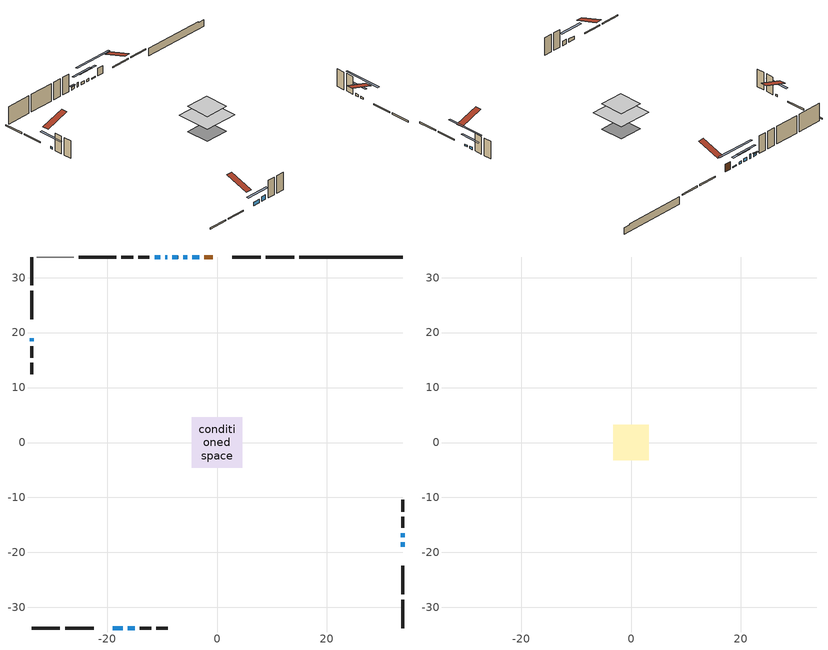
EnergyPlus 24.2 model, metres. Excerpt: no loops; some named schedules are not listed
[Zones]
conditioned space
 floor adiabatic (AdiabaticFloorConstruction): -4.62,-4.62 -4.62,4.62 4.62,4.62 4.62,-4.62 z3.2
 floor foundation (Slab1 construction): -3.19,-3.19 -3.19,3.19 3.19,3.19 3.19,-3.19 z-1.37
 wall outside (RimJoist1 construction): 14.05,33.75 8.88,33.75 / -33.75,-33.75 -28.58,-33.75 / -33.75,33.75 -33.75,28.58 / 33.75,-33.75 33.75,-28.58 z0.76:1.06
 wall outside (RimJoist2 construction): 7.95,33.75 2.77,33.75 / -27.65,-33.75 -22.47,-33.75 / -33.75,27.65 -33.75,22.47 / 33.75,-27.65 33.75,-22.47 z0.76:1.06
 wall outside (AdiabaticWallConstruction 1): -0.77,33.75 -2.33,33.75 z0.76:2.79
 wall outside (AdiabaticWallConstruction): -33.75,18.94 -33.75,18.42 z0.76:1.27; 33.75,-18.94 33.75,-18.17 z0.76:1.22; -3.26,33.75 -4.48,33.75 z0.76:1.07; -5.4,33.75 -6.17,33.75 / 33.75,-17.25 33.75,-16.48 z0.76:1.37; -18.94,-33.75 -17.16,-33.75 z0.76:1.68; -7.1,33.75 -8.11,33.75 / -10.35,33.75 -11.37,33.75 z0.76:1.52; -16.23,-33.75 -14.96,-33.75 / -9.04,33.75 -9.42,33.75 z0.76:1.98
 wall outside (Wall1 construction): -12.29,33.75 -14.35,33.75 / -14.03,-33.75 -11.98,-33.75 / -33.75,17.5 -33.75,15.44 / 33.75,-15.55 33.75,-13.5 z0.76:5.64
 wall outside (Wall2 construction): -15.28,33.75 -17.39,33.75 / -11.05,-33.75 -8.94,-33.75 / -33.75,14.51 -33.75,12.4 / 33.75,-12.57 33.75,-10.46 z0.76:5.64
 wall foundation (FoundationWall1 construction): 14.98,33.75,-1.37 14.98,33.75,0.76 31.88,33.75,0.76 31.88,33.75,0.38 33.75,33.75,0.38 33.75,33.75,-1.37
 wall othersidecoefficients (Wall3 construction): -18.32,33.75 -25.12,33.75 z0.76:5.64
 wall adiabatic (Wall5 construction): -26.05,33.75 -32.82,33.75 z0.76:5.64
 window (WindowConstruction 7): -33.75,18.94 -33.75,18.43 z0.76:1.27
 window (WindowConstruction 8): 33.75,-18.94 33.75,-18.17 z0.76:1.22
 window (WindowConstruction 9): -3.26,33.75 -4.48,33.75 z0.76:1.06
 window (WindowConstruction): -5.41,33.75 -6.17,33.75 z0.76:1.37
 window (WindowConstruction 1): -18.94,-33.75 -17.16,-33.75 z0.76:1.67
 window (WindowConstruction 2): 33.75,-17.24 33.75,-16.48 z0.76:1.37
 window (WindowConstruction 3): -7.1,33.75 -8.11,33.75 z0.76:1.52
 window (WindowConstruction 4): -16.23,-33.75 -14.96,-33.75 z0.76:1.98
 window (WindowConstruction 5): -9.04,33.75 -9.42,33.75 z0.76:1.98
 window (WindowConstruction 6): -10.35,33.75 -11.37,33.75 z0.76:1.52
 door (Door): -0.77,33.75 -2.33,33.75 z0.76:2.79
 ceiling adiabatic (AdiabaticFloorConstruction): 4.62,-4.62 4.62,4.62 -4.62,4.62 -4.62,-4.62 z3.2
attic - vented
 floor to conditioned space (Floor1 construction Reversed): -3.27,-3.27 -3.27,3.27 3.27,3.27 3.27,-3.27 z5.64
 roof outside (Roof1 construction): 0.16,33.75,5.64 0.16,27.39,7.76 1.84,27.39,7.76 1.84,33.75,5.64; -19.86,-33.75,5.64 -19.86,-27.39,7.76 -21.54,-27.39,7.76 -21.54,-33.75,5.64; -33.75,19.86,5.64 -27.39,19.86,7.76 -27.39,21.54,7.76 -33.75,21.54,5.64; 33.75,-19.86,5.64 27.39,-19.86,7.76 27.39,-21.54,7.76 33.75,-21.54,5.64
shading: -33.75,15.38 -33.75,21.99 -34.21,21.99 -34.21,15.38 z4.32; 33.75,-13.29 33.75,-23.82 34.21,-23.82 34.21,-13.29 z6.1; -9.36,33.75 1.62,33.75 1.62,34.21 -9.36,34.21 z5.94; -8.61,33.75 -2.97,33.75 -2.97,34.21 -8.61,34.21 z3.81; -14.72,-33.75 -21.38,-33.75 -21.38,-34.21 -14.72,-34.21 z4.12; 33.75,-14.04 33.75,-19.69 34.21,-19.69 34.21,-14.04 z3.81; -10.55,33.75 -4.66,33.75 -4.66,34.21 -10.55,34.21 z3.96; -11.57,33.75 -10.15,33.75 -10.15,34.21 -11.57,34.21 z1.72
[Building]
Building 1: Terrain=Suburbs
[Site:Location]
London AP_ON: Latitude {deg}=43.03; Longitude {deg}=-81.15; Time Zone {hr}=-5; Elevation {m}=278; Keep Site Location Information=Yes
[Site:GroundTemperature:Shallow]
3.98693, 1.93205, 1.76749, 2.74264, 6.6573, 10.5537, 13.9317, 16.0716, 16.2534, 14.513, 11.2211, 7.44421
[Site:WaterMainsTemperature]
Calculation Method=Schedule; Temperature Schedule=mains temperature schedule
[Material] Roughness=Rough; Thermal Absorptance=0.9
Name | Thickness {m} | Conductivity {W/m-K} | Density {kg/m3} | Specific Heat {J/kg-K} | Solar Absorptance | Visible Absorptance
asphalt or fiberglass shingles | 0.00635 | 0.162714 | 1121.4 | 1465.45 | 0.4 | 0.4
ceiling loosefill ins | 0.254 | 0.0480833 | 16.02 | 1046.75 | 0.7 | 0.7
ceiling stud and cavity | 0.1397 | 0.177487 | 65.682 | 1177.47 | 0.7 | 0.7
concrete 4.0 in. | 0.1016 | 1.803125 | 2242.8 | 837.4 | 0.7 | 0.7
concrete 8.0 in. | 0.2032 | 1.803125 | 2242.8 | 837.4 | 0.7 | 0.7
door material | 0.04445 | 0.053851 | 512.64 | 1214.23 | 0.7 | 0.7
floor covering | 0.0127 | 0.0433444 | 54.468 | 1339.84 | 0.6 | 0.6
floor rigid ins; wall rigid ins | 0.512978 | 0.029427 | 32.04 | 1214.23 | 0.7 | 0.7
floor stud and cavity | 0.1397 | 1.75129 | 37.0049 | 1207.88 | 0.7 | 0.7
furniture material conditioned space 1 | 0.1524 | 0.115458 | 640.8 | 1214.23 | 0.6 | 0.6
gypsum board | 0.0127 | 0.160291 | 801 | 837.4 | 0.6 | 0.6
gypsum board 1 | 0.00254 | 0.160291 | 801 | 837.4 | 0.6 | 0.6
osb sheathing 0.5 in. | 0.0127 | 0.115458 | 512.64 | 1214.23 | 0.7 | 0.7
osb sheathing 0.5 in. 1 | 0.0127 | 0.115458 | 512.64 | 1214.23 | 0.4 | 0.4
osb sheathing 0.75 in. | 0.01905 | 0.115458 | 512.64 | 1214.23 | 0.7 | 0.7
rim joist stud and cavity | 0.0508 | 0.177588 | 50.32683 | 1063.81 | 0.6 | 0.6
rim joist stud and cavity 1 | 0.0508 | 0.648972 | 50.32683 | 1063.81 | 0.6 | 0.6
wall stud and cavity | 0.1397 | 0.081123 | 139.0536 | 1170.24 | 0.7 | 0.7
wall stud and cavity 1 | 0.1397 | 0.0813726 | 139.0536 | 1170.24 | 0.7 | 0.7
wall stud and cavity 2 | 0.0889 | 0.567271 | 50.32683 | 1063.81 | 0.4 | 0.4
wall stud and cavity 3 | 0.1397 | 0.0741102 | 139.0536 | 1170.24 | 0.7 | 0.7
wall stud and cavity 4 | 0.0889 | 0.380278 | 52.3479 | 1209.89 | 0.7 | 0.7
wall stud and cavity 5 | 0.0889 | 0.391764 | 83.0341 | 1211.67 | 0.7 | 0.7
wood siding | 0.0254 | 0.102417 | 544.68 | 1172.36 | 0.4 | 0.4
wood siding 1; wood siding 2; wood siding 3 | 0.0254 | 0.102417 | 544.68 | 1172.36 | 0.7 | 0.7
[WindowMaterial:SimpleGlazingSystem]
Name | U-Factor {W/m2-K} | Solar Heat Gain Coefficient
WindowMaterial | 2.17638 | 0.37
WindowMaterial 1 | 1.92541 | 0.51
WindowMaterial 2 | 2.080987 | 0.42
WindowMaterial 3 | 2.05884 | 0.24
WindowMaterial 4 | 1.9396 | 0.27
WindowMaterial 5 | 5.00743 | 0.62
WindowMaterial 6 | 2.22918 | 0.34
WindowMaterial 7 | 2.36262 | 0.25
[Construction]
AdiabaticFloorConstruction: floor stud and cavity, floor rigid ins, osb sheathing 0.75 in., floor covering
AdiabaticWallConstruction: wood siding 2, wall rigid ins, wall stud and cavity 4, gypsum board
AdiabaticWallConstruction 1: wood siding 3, wall rigid ins, wall stud and cavity 4, gypsum board
Door: door material
Floor1 construction Reversed: gypsum board, ceiling stud and cavity, ceiling loosefill ins
FoundationWall1 construction: concrete 8.0 in.
furniture construction conditioned space 1: furniture material conditioned space 1
PartitionWallConstruction: gypsum board, wall stud and cavity 5, gypsum board
RimJoist1 construction: wood siding 1, rim joist stud and cavity
RimJoist2 construction: wood siding 1, rim joist stud and cavity 1
Roof1 construction: asphalt or fiberglass shingles
Slab1 construction: concrete 4.0 in.
Wall1 construction: wood siding, osb sheathing 0.5 in., wall stud and cavity, gypsum board
Wall2 construction: wood siding, osb sheathing 0.5 in., wall stud and cavity 1, gypsum board
Wall3 construction: wall stud and cavity 2, gypsum board 1
Wall5 construction: osb sheathing 0.5 in. 1, wall stud and cavity 3, gypsum board
WindowConstruction; WindowConstruction 2: WindowMaterial
WindowConstruction 1: WindowMaterial 1
WindowConstruction 3; WindowConstruction 4: WindowMaterial 2
WindowConstruction 5: WindowMaterial 3
WindowConstruction 6: WindowMaterial 4
WindowConstruction 7: WindowMaterial 5
WindowConstruction 8: WindowMaterial 6
WindowConstruction 9: WindowMaterial 7
[Zone] Multiplier=1; Part of Total Floor Area=Yes
Name | Volume {m3}
attic - vented | 14.7265
conditioned space | 309.7
[Space]
Name | Zone | Volume {m3}
attic - vented 1 | attic - vented | 14.7265
conditioned space 1 | conditioned space | 309.7
[ZoneInfiltration:EffectiveLeakageArea]
infil attic - vented 1: Zone or Space=attic - vented 1; Schedule=Always On Discrete; Effective Air Leakage Area {cm2}=1865.02; Stack Coefficient=0.000147598; Wind Coefficient=8.20843e-06
[ZoneMixing]
whole house fan mix: Zone or Space=attic - vented; Schedule=Always On Continuous; Design Flow Rate Calculation Method=Flow/Zone; Design Flow Rate {m3/s}=0; Source Zone or Space=conditioned space
[SurfaceProperty:ExposedFoundationPerimeter]
Slab1: Exposed Perimeter Calculation Method=TotalExposedPerimeter; Total Exposed Perimeter {m}=18.773
[SurfaceProperty:OtherSideCoefficients]
other non-freezing space: Combined Convective/Radiative Film Coefficient {W/m2-K}=8.35; Constant Temperature Coefficient=1; External Dry-Bulb Temperature Coefficient=0; Ground Temperature Coefficient=0; Wind Speed Coefficient=0; Zone Air Temperature Coefficient=0; Constant Temperature Schedule=other non-freezing space; Previous Other Side Temperature Coefficient=0
[InternalMass] Zone or ZoneList=conditioned space; Space or SpaceList=conditioned space 1
Name | Construction | Surface Area {m2}
furniture mass conditioned space 1 | furniture construction conditioned space 1 | 50.5199
partition wall mass | PartitionWallConstruction | 126.3
[Lights]
interior lighting: Zone or ZoneList or Space or SpaceList=conditioned space 1; Schedule=interior lighting schedule; Design Level Calculation Method=LightingLevel; Lighting Level {W}=343.2; Return Air Fraction=0; Fraction Radiant=0.6; Fraction Visible=0.2; Fraction Replaceable=1
[People]
occupants: Zone or ZoneList or Space or SpaceList=conditioned space 1; Number of People Schedule=occupants schedule; Number of People Calculation Method=People; Number of People=3; Fraction Radiant=0.314171; Sensible Heat Fraction=0.56303; Activity Level Schedule=occupants activity schedule; Carbon Dioxide Generation Rate {m3/s-W}=0; Enable ASHRAE 55 Comfort Warnings=No; Mean Radiant Temperature Calculation Type=EnclosureAveraged
[ElectricEquipment] Zone or ZoneList or Space or SpaceList=conditioned space 1; Design Level Calculation Method=EquipmentLevel
Name | Schedule | Design Level {W} | Fraction Latent | Fraction Radiant | Fraction Lost
clothes dryer | clothes dryer schedule | 140.772 | 0.015 | 0.081 | 0.85
clothes washer | clothes washer schedule | 32.1985 | 0.03 | 0.162 | 0.7
cooking range | cooking range schedule | 208.969 | 0.08 | 0.432 | 0.2
dishwasher | dishwasher schedule | 66.8632 | 0.3 | 0.18 | 0.4
fridge | fridge schedule | 72.9452 | 0 | 0.6 | 0
mech vent house fan | mech vent house fan schedule | 0 | 0 | 0 | 1
mech vent house fan cfis | mech vent house fan cfis schedule | 0 | 0 | 0 | 0
mech vent range fan 0 | mech vent range fan 0 schedule | 57 | 0 | 0 | 1
misc plug loads | misc plug loads schedule | 494.7 | 0.045 | 0.513 | 0.1
whole house fan | Always On Discrete | 0 | 0 | 0 | 1
[OtherEquipment] Zone or ZoneList or Space or SpaceList=conditioned space 1; Design Level Calculation Method=EquipmentLevel
Name | Fuel Type | Schedule | Design Level {W} | Fraction Latent | Fraction Radiant | Fraction Lost
clothes dryer 1 | Electricity | clothes dryer schedule | 0 | 0.015 | 0.081 | 0.85
cooking range 1 | Electricity | cooking range schedule | 0 | 0.08 | 0.432 | 0.2
general water use latent | None | general water use schedule | 59.3978 | 1 | 0 | 0
general water use sensible | None | general water use schedule | -58.539 | 0 | 0.6 | 0
mech vent house fan latent load | None | Always On Discrete | 0 | 1 | 0 | 0
mech vent house fan sensible load | None | Always On Discrete | 0 | 0 | 0 | 0
water heater energy adjustment1 | NaturalGas | Always On Discrete | 0.01 | 0 | 0 | 1
[ZoneInfiltration:DesignFlowRate] Zone or ZoneList or Space or SpaceList=conditioned space 1; Schedule=Always On Discrete; Design Flow Rate Calculation Method=Flow/Zone; Design Flow Rate {m3/s}=0
infil flow; natural vent flow; whole house fan flow
[AvailabilityManager:Scheduled]
furnace airloop Availability Manager: Schedule=Always On Discrete
[Foundation:Kiva]
Foundation Kiva 1: Initial Indoor Air Temperature {C}=18; Wall Height Above Grade {m}=0.759988; Wall Depth Below Slab {m}=0.2032
[Foundation:Kiva:Settings]
Soil Conductivity {W/m-K}=0.849921; Soil Density {kg/m3}=1842.3; Soil Specific Heat {J/kg-K}=418.7; Ground Solar Absorptivity=0.9; Ground Thermal Absorptivity=0.9; Ground Surface Roughness {m}=0.03; Far-Field Width {m}=40; Deep-Ground Boundary Condition=ZeroFlux; Deep-Ground Depth {m}=40; Minimum Cell Dimension {m}=0.2; Maximum Cell Growth Coefficient=3; Simulation Timestep=Timestep
[Exterior:Lights]
exterior lighting: Schedule=exterior lighting schedule; Design Level {W}=75.6
[EnergyManagementSystem:GlobalVariable]
furnace_airloop_Fan_RTF
infil_program_Qfan
infil_program_Qinf
natural_vent_program_Qnv
natural_vent_program_Qwhf
[EnergyManagementSystem:Sensor]
Name | Output:Variable or Output:Meter Index Key | Output:Variable or Output:Meter
airflow_gain | infil flow | Infiltration Sensible Heat Gain Energy
airflow_gain_1 | natural vent flow | Infiltration Sensible Heat Gain Energy
airflow_gain_2 | whole house fan flow | Infiltration Sensible Heat Gain Energy
airflow_loss | infil flow | Infiltration Sensible Heat Loss Energy
airflow_loss_1 | natural vent flow | Infiltration Sensible Heat Loss Energy
airflow_loss_2 | whole house fan flow | Infiltration Sensible Heat Loss Energy
clg_load_cond |  | Cooling:EnergyTransfer:Zone:CONDITIONED SPACE
clg_sp_s; clg_sp_s_1 | cooling setpoint | Schedule Value
clothes_dryer_exhaust_0_sch_s | clothes dryer exhaust 0 schedule | Schedule Value
cool_season | cooling season schedule | Schedule Value
htg_load_cond |  | Heating:EnergyTransfer:Zone:CONDITIONED SPACE
htg_sp_s; htg_sp_s_1 | heating setpoint | Schedule Value
ig_ee_conv | clothes dryer | Electric Equipment Convective Heating Energy
ig_ee_conv_2 | cooking range | Electric Equipment Convective Heating Energy
ig_ee_conv_4 | fridge | Electric Equipment Convective Heating Energy
ig_ee_conv_5 | misc plug loads | Electric Equipment Convective Heating Energy
ig_ee_conv_6 | whole house fan | Electric Equipment Convective Heating Energy
ig_ee_rad | clothes dryer | Electric Equipment Radiant Heating Energy
ig_ee_rad_2 | cooking range | Electric Equipment Radiant Heating Energy
ig_ee_rad_4 | fridge | Electric Equipment Radiant Heating Energy
ig_ee_rad_5 | misc plug loads | Electric Equipment Radiant Heating Energy
ig_ee_rad_6 | whole house fan | Electric Equipment Radiant Heating Energy
ig_lgt_conv | interior lighting | Lights Convective Heating Energy
ig_lgt_rad | interior lighting | Lights Radiant Heating Energy
ig_lgt_vis | interior lighting | Lights Visible Radiation Heating Energy
ig_oe_conv | clothes dryer 1 | Other Equipment Convective Heating Energy
ig_oe_conv_1 | cooking range 1 | Other Equipment Convective Heating Energy
ig_oe_conv_2 | general water use latent | Other Equipment Convective Heating Energy
ig_oe_conv_3 | general water use sensible | Other Equipment Convective Heating Energy
ig_oe_conv_4 | water heater energy adjustment1 | Other Equipment Convective Heating Energy
ig_oe_rad | clothes dryer 1 | Other Equipment Radiant Heating Energy
ig_oe_rad_1 | cooking range 1 | Other Equipment Radiant Heating Energy
ig_oe_rad_2 | general water use latent | Other Equipment Radiant Heating Energy
ig_oe_rad_3 | general water use sensible | Other Equipment Radiant Heating Energy
ig_oe_rad_4 | water heater energy adjustment1 | Other Equipment Radiant Heating Energy
ig_ppl_conv | occupants | People Convective Heating Energy
ig_ppl_rad | occupants | People Radiant Heating Energy
im_conv | furniture mass conditioned space 1 | Surface Inside Face Convection Heat Gain Energy
im_conv_1 | partition wall mass | Surface Inside Face Convection Heat Gain Energy
im_ig | furniture mass conditioned space 1 | Surface Inside Face Internal Gains Radiation Heat Gain Energy
im_ig_1 | partition wall mass | Surface Inside Face Internal Gains Radiation Heat Gain Energy
im_lgt | furniture mass conditioned space 1 | Surface Inside Face Lights Radiation Heat Gain Energy
im_lgt_1 | partition wall mass | Surface Inside Face Lights Radiation Heat Gain Energy
im_sol | furniture mass conditioned space 1 | Surface Inside Face Solar Radiation Heat Gain Energy
im_sol_1 | partition wall mass | Surface Inside Face Solar Radiation Heat Gain Energy
im_surf | furniture mass conditioned space 1 | Surface Inside Face Net Surface Thermal Radiation Heat Gain Energy
im_surf_1 | partition wall mass | Surface Inside Face Net Surface Thermal Radiation Heat Gain Energy
mech_vent_range_fan_0_sch_s | mech vent range fan 0 schedule | Schedule Value
mv_conv | mech vent house fan | Electric Equipment Convective Heating Energy
mv_conv_1 | mech vent house fan cfis | Electric Equipment Convective Heating Energy
mv_conv_2 | mech vent range fan 0 | Electric Equipment Convective Heating Energy
mv_conv_3 | mech vent house fan latent load | Other Equipment Convective Heating Energy
mv_conv_4 | mech vent house fan sensible load | Other Equipment Convective Heating Energy
mv_rad | mech vent house fan | Electric Equipment Radiant Heating Energy
mv_rad_1 | mech vent house fan cfis | Electric Equipment Radiant Heating Energy
mv_rad_2 | mech vent range fan 0 | Electric Equipment Radiant Heating Energy
mv_rad_3 | mech vent house fan latent load | Other Equipment Radiant Heating Energy
mv_rad_4 | mech vent house fan sensible load | Other Equipment Radiant Heating Energy
natural_vent_s | natural vent schedule | Schedule Value
oa_temp |  | Site Outdoor Air Drybulb Temperature
out_pb_s |  | Site Outdoor Air Barometric Pressure
out_wt_s |  | Site Outdoor Air Humidity Ratio
site_vw_s |  | Site Wind Speed
ss_back_out | Window1 | Surface Window Shortwave from Zone Back Out Window Heat Transfer Rate
ss_back_out_1 | Window10 | Surface Window Shortwave from Zone Back Out Window Heat Transfer Rate
ss_back_out_2 | Window11 | Surface Window Shortwave from Zone Back Out Window Heat Transfer Rate
ss_back_out_3 | Window2 | Surface Window Shortwave from Zone Back Out Window Heat Transfer Rate
ss_back_out_4 | Window3 | Surface Window Shortwave from Zone Back Out Window Heat Transfer Rate
ss_back_out_5 | Window4 | Surface Window Shortwave from Zone Back Out Window Heat Transfer Rate
ss_back_out_6 | Window5 | Surface Window Shortwave from Zone Back Out Window Heat Transfer Rate
ss_back_out_7 | Window6 | Surface Window Shortwave from Zone Back Out Window Heat Transfer Rate
ss_back_out_8 | Window8 | Surface Window Shortwave from Zone Back Out Window Heat Transfer Rate
ss_back_out_9 | Window9 | Surface Window Shortwave from Zone Back Out Window Heat Transfer Rate
ss_conv | Door1 | Surface Inside Face Convection Heat Gain Energy
ss_conv_1 | Window1 | Surface Inside Face Convection Heat Gain Energy
ss_conv_10 | Window9 | Surface Inside Face Convection Heat Gain Energy
ss_conv_2 | Window10 | Surface Inside Face Convection Heat Gain Energy
ss_conv_3 | Window11 | Surface Inside Face Convection Heat Gain Energy
ss_conv_4 | Window2 | Surface Inside Face Convection Heat Gain Energy
ss_conv_5 | Window3 | Surface Inside Face Convection Heat Gain Energy
ss_conv_6 | Window4 | Surface Inside Face Convection Heat Gain Energy
ss_conv_7 | Window5 | Surface Inside Face Convection Heat Gain Energy
ss_conv_8 | Window6 | Surface Inside Face Convection Heat Gain Energy
ss_conv_9 | Window8 | Surface Inside Face Convection Heat Gain Energy
ss_ig | Door1 | Surface Inside Face Internal Gains Radiation Heat Gain Energy
ss_ig_1 | Window1 | Surface Inside Face Internal Gains Radiation Heat Gain Energy
ss_ig_10 | Window9 | Surface Inside Face Internal Gains Radiation Heat Gain Energy
ss_ig_2 | Window10 | Surface Inside Face Internal Gains Radiation Heat Gain Energy
ss_ig_3 | Window11 | Surface Inside Face Internal Gains Radiation Heat Gain Energy
ss_ig_4 | Window2 | Surface Inside Face Internal Gains Radiation Heat Gain Energy
ss_ig_5 | Window3 | Surface Inside Face Internal Gains Radiation Heat Gain Energy
ss_ig_6 | Window4 | Surface Inside Face Internal Gains Radiation Heat Gain Energy
ss_ig_7 | Window5 | Surface Inside Face Internal Gains Radiation Heat Gain Energy
ss_ig_8 | Window6 | Surface Inside Face Internal Gains Radiation Heat Gain Energy
ss_ig_9 | Window8 | Surface Inside Face Internal Gains Radiation Heat Gain Energy
ss_lgt | Door1 | Surface Inside Face Lights Radiation Heat Gain Energy
ss_sol | Door1 | Surface Inside Face Solar Radiation Heat Gain Energy
ss_surf | Door1 | Surface Inside Face Net Surface Thermal Radiation Heat Gain Energy
ss_surf_1 | Window1 | Surface Inside Face Net Surface Thermal Radiation Heat Gain Energy
ss_surf_10 | Window9 | Surface Inside Face Net Surface Thermal Radiation Heat Gain Energy
ss_surf_2 | Window10 | Surface Inside Face Net Surface Thermal Radiation Heat Gain Energy
ss_surf_3 | Window11 | Surface Inside Face Net Surface Thermal Radiation Heat Gain Energy
ss_surf_4 | Window2 | Surface Inside Face Net Surface Thermal Radiation Heat Gain Energy
ss_surf_5 | Window3 | Surface Inside Face Net Surface Thermal Radiation Heat Gain Energy
ss_surf_6 | Window4 | Surface Inside Face Net Surface Thermal Radiation Heat Gain Energy
ss_surf_7 | Window5 | Surface Inside Face Net Surface Thermal Radiation Heat Gain Energy
ss_surf_8 | Window6 | Surface Inside Face Net Surface Thermal Radiation Heat Gain Energy
ss_surf_9 | Window8 | Surface Inside Face Net Surface Thermal Radiation Heat Gain Energy
ss_trans_in | Window1 | Surface Window Transmitted Solar Radiation Rate
ss_trans_in_1 | Window10 | Surface Window Transmitted Solar Radiation Rate
ss_trans_in_2 | Window11 | Surface Window Transmitted Solar Radiation Rate
ss_trans_in_3 | Window2 | Surface Window Transmitted Solar Radiation Rate
ss_trans_in_4 | Window3 | Surface Window Transmitted Solar Radiation Rate
ss_trans_in_5 | Window4 | Surface Window Transmitted Solar Radiation Rate
ss_trans_in_6 | Window5 | Surface Window Transmitted Solar Radiation Rate
ss_trans_in_7 | Window6 | Surface Window Transmitted Solar Radiation Rate
ss_trans_in_8 | Window8 | Surface Window Transmitted Solar Radiation Rate
ss_trans_in_9 | Window9 | Surface Window Transmitted Solar Radiation Rate
ss_trans_out | Window1 | Surface Inside Face Initial Transmitted Diffuse Transmitted Out Window Solar Radiation Rate
ss_trans_out_1 | Window10 | Surface Inside Face Initial Transmitted Diffuse Transmitted Out Window Solar Radiation Rate
ss_trans_out_2 | Window11 | Surface Inside Face Initial Transmitted Diffuse Transmitted Out Window Solar Radiation Rate
ss_trans_out_3 | Window2 | Surface Inside Face Initial Transmitted Diffuse Transmitted Out Window Solar Radiation Rate
ss_trans_out_4 | Window3 | Surface Inside Face Initial Transmitted Diffuse Transmitted Out Window Solar Radiation Rate
ss_trans_out_5 | Window4 | Surface Inside Face Initial Transmitted Diffuse Transmitted Out Window Solar Radiation Rate
ss_trans_out_6 | Window5 | Surface Inside Face Initial Transmitted Diffuse Transmitted Out Window Solar Radiation Rate
ss_trans_out_7 | Window6 | Surface Inside Face Initial Transmitted Diffuse Transmitted Out Window Solar Radiation Rate
ss_trans_out_8 | Window8 | Surface Inside Face Initial Transmitted Diffuse Transmitted Out Window Solar Radiation Rate
ss_trans_out_9 | Window9 | Surface Inside Face Initial Transmitted Diffuse Transmitted Out Window Solar Radiation Rate
s_conv | Floor1 | Surface Inside Face Convection Heat Gain Energy
s_conv_1 | FoundationWall1 | Surface Inside Face Convection Heat Gain Energy
s_conv_10 | RimJoist2:270 | Surface Inside Face Convection Heat Gain Energy
s_conv_11 | RimJoist2:90 | Surface Inside Face Convection Heat Gain Energy
s_conv_12 | Slab1 | Surface Inside Face Convection Heat Gain Energy
s_conv_13 | Wall1:0 | Surface Inside Face Convection Heat Gain Energy
s_conv_14 | Wall1:180 | Surface Inside Face Convection Heat Gain Energy
s_conv_15 | Wall1:270 | Surface Inside Face Convection Heat Gain Energy
s_conv_16 | Wall1:90 | Surface Inside Face Convection Heat Gain Energy
s_conv_17 | Wall2:0 | Surface Inside Face Convection Heat Gain Energy
s_conv_18 | Wall2:180 | Surface Inside Face Convection Heat Gain Energy
s_conv_19 | Wall2:270 | Surface Inside Face Convection Heat Gain Energy
s_conv_2 | inferred conditioned ceiling | Surface Inside Face Convection Heat Gain Energy
s_conv_20 | Wall2:90 | Surface Inside Face Convection Heat Gain Energy
s_conv_21 | Wall3 | Surface Inside Face Convection Heat Gain Energy
s_conv_22 | Wall5 | Surface Inside Face Convection Heat Gain Energy
s_conv_3 | inferred conditioned floor | Surface Inside Face Convection Heat Gain Energy
s_conv_4 | RimJoist1:0 | Surface Inside Face Convection Heat Gain Energy
s_conv_5 | RimJoist1:180 | Surface Inside Face Convection Heat Gain Energy
s_conv_6 | RimJoist1:270 | Surface Inside Face Convection Heat Gain Energy
s_conv_7 | RimJoist1:90 | Surface Inside Face Convection Heat Gain Energy
s_conv_8 | RimJoist2:0 | Surface Inside Face Convection Heat Gain Energy
s_conv_9 | RimJoist2:180 | Surface Inside Face Convection Heat Gain Energy
s_ig | Floor1 | Surface Inside Face Internal Gains Radiation Heat Gain Energy
s_ig_1 | FoundationWall1 | Surface Inside Face Internal Gains Radiation Heat Gain Energy
s_ig_10 | RimJoist2:270 | Surface Inside Face Internal Gains Radiation Heat Gain Energy
